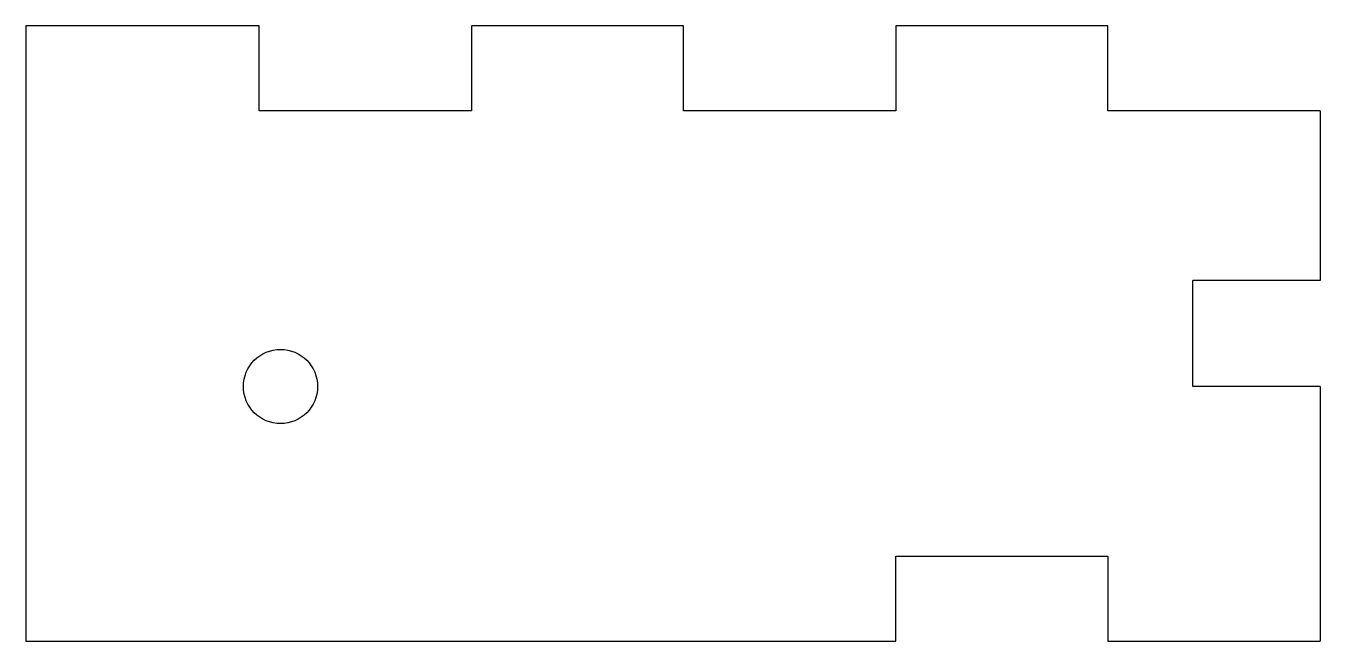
# Model space of a CAD drawing. Header units: millimetres. Extents: x 0 to 61, y -25 to 4.
import ezdxf

# ---------------------------------------------------------------- set-up
doc = ezdxf.new("R2010")
doc.units = ezdxf.units.MM

msp = doc.modelspace()

# ---------------------------------------------------------------- linework, layer by layer
at = {"color": 7, "linetype": 'Continuous', "lineweight": 25}
for p, q in [((11, 4), (0, 4)), ((0, 4), (0, -25)), ((11, 0), (11, 4)), ((31, 4), (21, 4)), ((21, 4), (21, 0)), ((31, 0), (31, 4)), ((51, 4), (41, 4)), ((41, 4), (41, 0)), ((51, 0), (51, 4)), ((21, 0), (11, 0)), ((41, 0), (31, 0)), ((61, 0), (51, 0)), ((61, 0), (61, -8)), ((55, -13), (55, -8)), ((61, -8), (55, -8)), ((61, -13), (55, -13)), ((61, -13), (61, -25)), ((41, -25), (41, -21)), ((41, -21), (51, -21)), ((51, -21), (51, -25)), ((0, -25), (41, -25)), ((51, -25), (61, -25))]:
    msp.add_line(p, q, dxfattribs=at)
msp.add_circle((12, -13), 1.75, dxfattribs=at)

doc.saveas('drawing.dxf')
